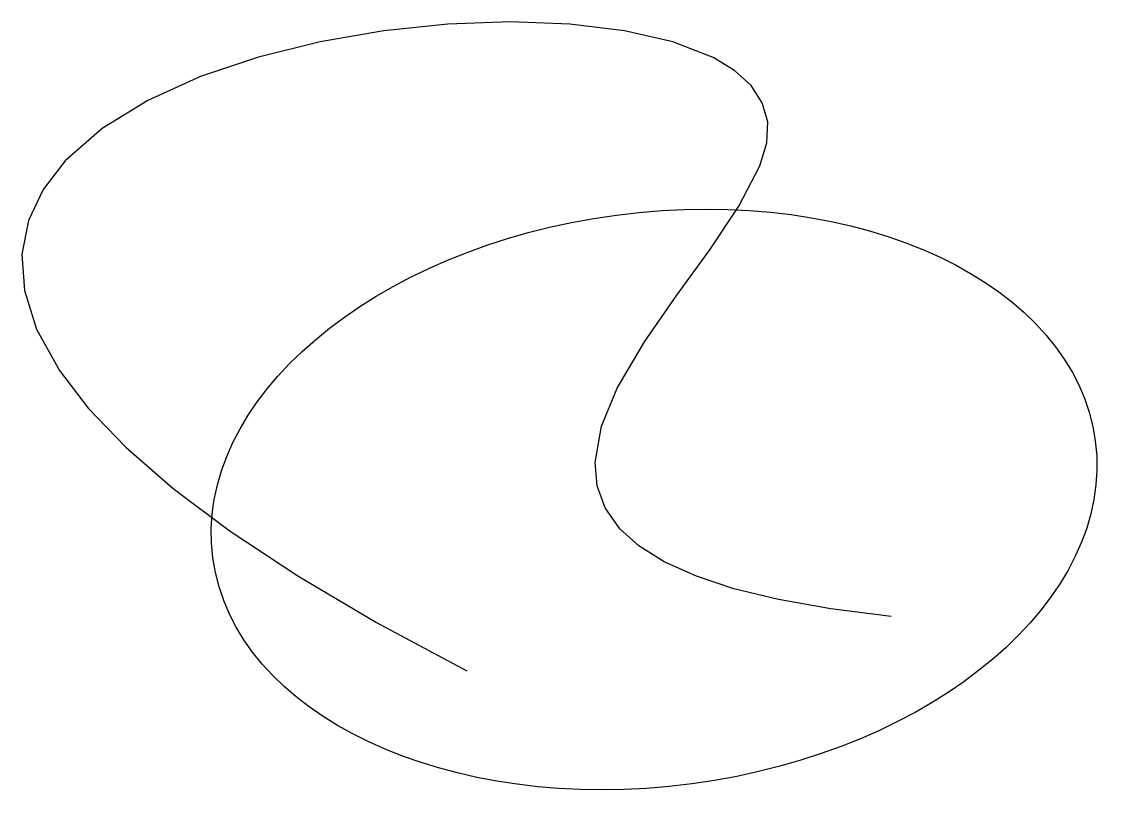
# Model space of a CAD drawing. Header units: millimetres. Extents: x -128 to 94, y -64 to 97.
import ezdxf

# ---------------------------------------------------------------- set-up
doc = ezdxf.new("R2010")
doc.units = ezdxf.units.MM

msp = doc.modelspace()

# ---------------------------------------------------------------- linework, layer by layer
at = {"color": 7, "linetype": 'Continuous', "flags": 128}
msp.add_lwpolyline([(48.05, -23.74), (35.82, -22.2), (25.23, -20.31), (16.17, -18.09), (8.56, -15.58), (2.04, -12.64), (-3.1, -9.42), (-6.96, -5.95), (-9.94, -1.73), (-11.55, 2.76), (-11.95, 7.46), (-10.63, 14.85), (-7.46, 22.53), (-1.94, 31.95), (4.61, 41.38), (11.28, 50.61), (17.18, 59.42), (21.42, 67.58), (22.83, 72.25), (23.02, 76.54), (21.93, 80.41), (19.66, 83.87), (16.3, 86.91), (11.96, 89.54), (3.81, 92.72), (-5.97, 94.98), (-17.07, 96.33), (-29.13, 96.78), (-41.81, 96.33), (-54.77, 94.99), (-67.68, 92.77), (-80.19, 89.66), (-91.95, 85.69), (-102.64, 80.85), (-111.9, 75.15), (-119.4, 68.59), (-123.85, 62.82), (-126.82, 56.51), (-128.14, 49.69), (-127.64, 42.35), (-125.16, 34.48), (-120.52, 26.11), (-114.7, 18.53), (-107.06, 10.57), (-97.51, 2.24), (-85.93, -6.45), (-72.22, -15.51), (-56.28, -24.94), (-37.99, -34.73)], dxfattribs=at)
at = {"color": 7, "linetype": 'Continuous'}
msp.add_ellipse((0, 0), major_axis=(-89.43, -11.85), ratio=0.644515, dxfattribs=at)

doc.saveas('drawing.dxf')
